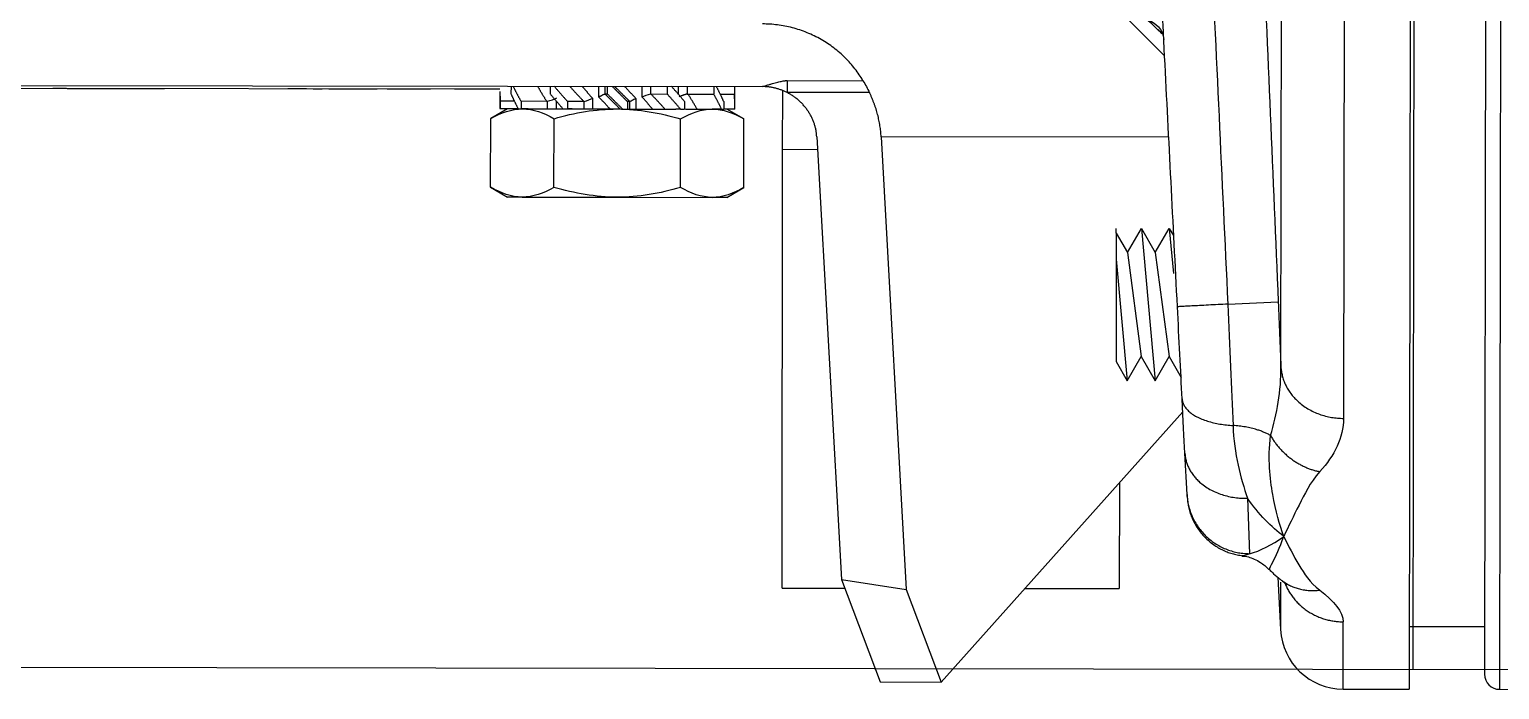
# Model space of a CAD drawing. Header units: millimetres. Extents: x 9 to 403, y 12 to 283.
# Drawn here: x 69.257 to 69.3317, y 241.0988 to 241.1324 of the extents above; entities that cross this region are included whole.
import ezdxf

# ---------------------------------------------------------------- set-up
doc = ezdxf.new("R2010")
doc.units = ezdxf.units.MM
doc.layers.add('SITE_20200109$0$22', color=40, linetype='Continuous')

# ---------------------------------------------------------------- blocks, each defined once
blk = doc.blocks.new('SITE_20200109$0$A$C3D8971C')
at = {"color": 9, "linetype": 'Continuous'}
for p, q in [((-705, -960.5), (-705, -750.5)), ((-305, -910.5), (-705, -910.5))]:
    blk.add_line(p, q, dxfattribs=at)
at = {"color": 9, "linetype": 'Continuous', "extrusion": (0, 1, 0)}
for p, q in [((-675.4, -822.097), (-675.4, -877.416)), ((-675.527, -835.437), (-675.527, -864.076)), ((-675.553, -841.373), (-675.553, -841.352)), ((-675.553, -841.352), (-675.527, -841.352)), ((-675.553, -841.373), (-675.527, -841.373)), ((-675.553, -841.416), (-675.553, -841.373)), ((-675.553, -841.459), (-675.553, -841.416)), ((-675.553, -841.416), (-675.527, -841.416)), ((-675.553, -841.459), (-675.527, -841.459)), ((-675.553, -841.524), (-675.553, -841.459)), ((-675.553, -841.567), (-675.553, -841.524)), ((-675.553, -841.524), (-675.527, -841.524)), ((-675.553, -841.61), (-675.553, -841.567)), ((-675.553, -841.567), (-675.527, -841.567)), ((-675.553, -841.61), (-675.527, -841.61)), ((-675.553, -841.674), (-675.553, -841.61)), ((-675.553, -841.717), (-675.553, -841.674)), ((-675.553, -841.674), (-675.527, -841.674)), ((-675.553, -841.717), (-675.527, -841.717)), ((-675.553, -841.76), (-675.553, -841.717)), ((-675.553, -841.803), (-675.553, -841.76)), ((-675.553, -841.868), (-675.553, -841.803)), ((-675.553, -841.803), (-675.527, -841.803)), ((-675.553, -841.868), (-675.527, -841.868)), ((-675.553, -841.911), (-675.553, -841.868)), ((-675.553, -841.954), (-675.553, -841.911)), ((-675.553, -841.911), (-675.527, -841.911)), ((-675.553, -841.954), (-675.527, -841.954)), ((-675.553, -842.018), (-675.553, -841.954)), ((-675.553, -842.018), (-675.527, -842.018)), ((-675.553, -842.061), (-675.553, -842.018)), ((-675.553, -842.104), (-675.553, -842.061)), ((-675.553, -842.061), (-675.527, -842.061)), ((-675.553, -842.104), (-675.527, -842.104)), ((-675.553, -842.168), (-675.553, -842.104)), ((-675.553, -842.211), (-675.553, -842.168)), ((-675.553, -842.168), (-675.527, -842.168)), ((-675.553, -842.211), (-675.527, -842.211)), ((-675.553, -842.254), (-675.553, -842.211)), ((-675.553, -842.297), (-675.553, -842.254)), ((-675.553, -842.362), (-675.553, -842.297)), ((-675.553, -842.297), (-675.527, -842.297)), ((-675.553, -842.405), (-675.553, -842.362)), ((-675.553, -842.362), (-675.527, -842.362)), ((-675.553, -842.405), (-675.527, -842.405)), ((-675.553, -842.448), (-675.553, -842.405)), ((-675.553, -842.512), (-675.553, -842.448)), ((-675.553, -842.448), (-675.527, -842.448)), ((-675.553, -842.512), (-675.527, -842.512)), ((-675.553, -842.555), (-675.553, -842.512)), ((-675.553, -842.555), (-675.527, -842.555)), ((-675.553, -842.598), (-675.553, -842.555)), ((-675.553, -842.663), (-675.553, -842.598)), ((-675.553, -842.598), (-675.527, -842.598)), ((-675.553, -842.706), (-675.553, -842.663)), ((-675.553, -842.663), (-675.527, -842.663)), ((-675.553, -842.749), (-675.553, -842.706)), ((-675.553, -842.706), (-675.527, -842.706)), ((-675.553, -842.749), (-675.527, -842.749)), ((-675.553, -842.792), (-675.553, -842.749)), ((-675.553, -842.856), (-675.553, -842.792)), ((-675.553, -842.792), (-675.527, -842.792)), ((-675.553, -842.856), (-675.527, -842.856)), ((-675.553, -845.758), (-675.553, -842.856)), ((-675.553, -845.758), (-675.527, -845.758)), ((-675.553, -845.844), (-675.553, -845.758)), ((-675.553, -845.887), (-675.553, -845.844)), ((-675.553, -845.844), (-675.527, -845.844)), ((-675.553, -845.887), (-675.527, -845.887)), ((-675.553, -845.93), (-675.553, -845.887)), ((-675.553, -845.973), (-675.553, -845.93)), ((-675.553, -845.93), (-675.527, -845.93)), ((-675.553, -845.973), (-675.527, -845.973)), ((-675.553, -846.037), (-675.553, -845.973)), ((-675.553, -846.08), (-675.553, -846.037)), ((-675.553, -846.037), (-675.527, -846.037)), ((-675.553, -846.08), (-675.527, -846.08)), ((-675.553, -846.123), (-675.553, -846.08)), ((-675.553, -846.123), (-675.527, -846.123)), ((-675.553, -846.188), (-675.553, -846.123)), ((-675.553, -846.231), (-675.553, -846.188)), ((-675.553, -846.188), (-675.527, -846.188)), ((-675.553, -846.274), (-675.553, -846.231)), ((-675.553, -846.231), (-675.527, -846.231)), ((-675.553, -846.338), (-675.553, -846.274)), ((-675.553, -846.274), (-675.527, -846.274)), ((-675.553, -846.338), (-675.527, -846.338)), ((-675.553, -846.381), (-675.553, -846.338)), ((-675.553, -846.424), (-675.553, -846.381)), ((-675.553, -846.381), (-675.527, -846.381)), ((-675.553, -846.424), (-675.527, -846.424)), ((-675.553, -846.467), (-675.553, -846.424)), ((-675.553, -846.467), (-675.527, -846.467)), ((-675.553, -846.532), (-675.553, -846.467)), ((-675.553, -846.575), (-675.553, -846.532)), ((-675.553, -846.532), (-675.527, -846.532)), ((-675.553, -846.618), (-675.553, -846.575)), ((-675.553, -846.575), (-675.527, -846.575)), ((-675.553, -846.682), (-675.553, -846.618)), ((-675.553, -846.618), (-675.527, -846.618)), ((-675.553, -846.682), (-675.527, -846.682)), ((-675.553, -846.725), (-675.553, -846.682)), ((-675.553, -846.768), (-675.553, -846.725)), ((-675.553, -846.725), (-675.527, -846.725)), ((-675.553, -846.833), (-675.553, -846.768)), ((-675.553, -846.768), (-675.527, -846.768)), ((-675.553, -846.833), (-675.527, -846.833)), ((-675.553, -846.876), (-675.553, -846.833)), ((-675.553, -846.919), (-675.553, -846.876)), ((-675.553, -846.876), (-675.527, -846.876)), ((-675.553, -846.962), (-675.553, -846.919)), ((-675.553, -846.919), (-675.527, -846.919)), ((-675.553, -847.026), (-675.553, -846.962)), ((-675.553, -846.962), (-675.527, -846.962)), ((-675.553, -853.302), (-675.527, -853.302)), ((-675.553, -853.323), (-675.553, -853.302)), ((-675.553, -853.323), (-675.527, -853.323)), ((-675.553, -853.345), (-675.553, -853.323)), ((-675.553, -853.366), (-675.553, -853.345)), ((-675.553, -853.345), (-675.527, -853.345)), ((-675.553, -853.366), (-675.527, -853.366)), ((-675.553, -853.409), (-675.553, -853.366)), ((-675.553, -853.409), (-675.527, -853.409)), ((-675.553, -853.452), (-675.553, -853.409)), ((-675.553, -853.473), (-675.553, -853.452)), ((-675.553, -853.452), (-675.527, -853.452)), ((-675.553, -853.473), (-675.527, -853.473)), ((-675.553, -853.602), (-675.553, -853.473)), ((-675.553, -853.602), (-675.527, -853.602)), ((-675.553, -853.667), (-675.553, -853.602)), ((-675.553, -853.667), (-675.527, -853.667)), ((-675.553, -853.753), (-675.553, -853.667)), ((-675.553, -853.753), (-675.527, -853.753)), ((-675.553, -853.817), (-675.553, -853.753)), ((-675.553, -853.903), (-675.553, -853.817)), ((-675.553, -853.817), (-675.527, -853.817)), ((-675.553, -853.989), (-675.553, -853.903)), ((-675.553, -853.903), (-675.527, -853.903)), ((-675.553, -853.989), (-675.527, -853.989)), ((-675.553, -854.097), (-675.553, -853.989)), ((-675.553, -854.14), (-675.553, -854.097)), ((-675.553, -854.097), (-675.527, -854.097)), ((-675.553, -854.14), (-675.527, -854.14)), ((-675.553, -854.247), (-675.553, -854.14)), ((-675.553, -854.247), (-675.527, -854.247)), ((-675.553, -854.591), (-675.553, -854.247)), ((-675.553, -854.677), (-675.553, -854.591)), ((-675.553, -854.591), (-675.527, -854.591)), ((-675.553, -854.742), (-675.553, -854.677)), ((-675.553, -854.677), (-675.527, -854.677)), ((-675.553, -854.742), (-675.527, -854.742)), ((-675.553, -854.828), (-675.553, -854.742)), ((-675.553, -854.828), (-675.527, -854.828)), ((-675.553, -854.892), (-675.553, -854.828)), ((-675.553, -854.892), (-675.527, -854.892)), ((-675.553, -854.935), (-675.553, -854.892)), ((-675.553, -854.978), (-675.553, -854.935)), ((-675.553, -854.935), (-675.527, -854.935)), ((-675.553, -854.978), (-675.527, -854.978)), ((-675.553, -855.021), (-675.553, -854.978)), ((-675.553, -855.043), (-675.553, -855.021)), ((-675.553, -855.021), (-675.527, -855.021)), ((-675.553, -855.043), (-675.527, -855.043)), ((-675.553, -855.408), (-675.553, -855.386)), ((-675.553, -855.386), (-675.527, -855.386)), ((-675.553, -855.429), (-675.553, -855.408)), ((-675.553, -855.408), (-675.527, -855.408)), ((-675.553, -855.429), (-675.527, -855.429)), ((-675.553, -855.494), (-675.553, -855.429)), ((-675.553, -855.494), (-675.527, -855.494)), ((-675.553, -855.537), (-675.553, -855.494)), ((-675.553, -855.537), (-675.527, -855.537)), ((-675.553, -855.558), (-675.553, -855.537)), ((-675.553, -855.601), (-675.553, -855.558)), ((-675.553, -855.558), (-675.527, -855.558)), ((-675.553, -855.795), (-675.553, -855.601)), ((-675.553, -855.601), (-675.527, -855.601)), ((-675.553, -855.795), (-675.527, -855.795)), ((-675.553, -855.859), (-675.553, -855.795)), ((-675.553, -855.859), (-675.527, -855.859)), ((-675.553, -855.924), (-675.553, -855.859)), ((-675.553, -855.924), (-675.527, -855.924)), ((-675.553, -856.01), (-675.553, -855.924)), ((-675.553, -856.096), (-675.553, -856.01)), ((-675.553, -856.01), (-675.527, -856.01)), ((-675.553, -856.182), (-675.553, -856.096)), ((-675.553, -856.096), (-675.527, -856.096)), ((-675.553, -856.182), (-675.527, -856.182)), ((-675.553, -856.268), (-675.553, -856.182)), ((-675.553, -856.44), (-675.553, -856.268)), ((-675.553, -856.268), (-675.527, -856.268)), ((-675.553, -856.44), (-675.527, -856.44)), ((-675.553, -856.547), (-675.553, -856.44)), ((-675.553, -856.547), (-675.527, -856.547)), ((-675.553, -856.655), (-675.553, -856.547)), ((-675.553, -856.655), (-675.527, -856.655)), ((-675.553, -856.762), (-675.553, -856.655)), ((-675.553, -856.762), (-675.527, -856.762)), ((-675.553, -856.848), (-675.553, -856.762)), ((-675.553, -856.848), (-675.527, -856.848)), ((-675.553, -856.955), (-675.553, -856.848)), ((-675.553, -857.127), (-675.553, -856.955)), ((-675.553, -856.955), (-675.527, -856.955)), ((-675.553, -857.213), (-675.553, -857.127)), ((-675.553, -857.127), (-675.527, -857.127)), ((-675.553, -857.299), (-675.553, -857.213)), ((-675.553, -857.213), (-675.527, -857.213)), ((-675.553, -857.299), (-675.527, -857.299)), ((-675.553, -857.385), (-675.553, -857.299)), ((-675.553, -857.385), (-675.527, -857.385)), ((-675.553, -857.45), (-675.553, -857.385)), ((-675.553, -857.45), (-675.527, -857.45)), ((-675.553, -857.514), (-675.553, -857.45)), ((-675.553, -857.514), (-675.527, -857.514)), ((-675.553, -857.579), (-675.553, -857.514)), ((-675.553, -857.579), (-675.527, -857.579)), ((-675.553, -857.622), (-675.553, -857.579)), ((-675.553, -857.665), (-675.553, -857.622)), ((-675.553, -857.622), (-675.527, -857.622)), ((-675.553, -857.708), (-675.553, -857.665)), ((-675.553, -857.708), (-675.527, -857.708)), ((-675.553, -857.729), (-675.553, -857.708)), ((-675.553, -857.772), (-675.553, -857.729)), ((-675.553, -857.729), (-675.527, -857.729)), ((-675.553, -857.772), (-675.527, -857.772)), ((-675.553, -857.815), (-675.553, -857.772)), ((-675.553, -857.837), (-675.553, -857.815)), ((-675.553, -857.815), (-675.527, -857.815)), ((-675.553, -857.837), (-675.527, -857.837)), ((-675.553, -858.395), (-675.553, -858.352)), ((-675.553, -858.352), (-675.527, -858.352)), ((-675.553, -858.395), (-675.527, -858.395)), ((-675.553, -859.47), (-675.553, -858.395)), ((-675.553, -859.47), (-675.527, -859.47)), ((-675.553, -859.556), (-675.553, -859.47)), ((-675.553, -859.664), (-675.553, -859.556)), ((-675.553, -859.556), (-675.527, -859.556)), ((-675.553, -859.75), (-675.553, -859.664)), ((-675.553, -859.664), (-675.527, -859.664)), ((-675.553, -859.75), (-675.527, -859.75)), ((-675.553, -859.836), (-675.553, -859.75)), ((-675.553, -859.922), (-675.553, -859.836)), ((-675.553, -860.008), (-675.553, -859.922)), ((-675.553, -859.922), (-675.527, -859.922)), ((-675.553, -860.008), (-675.527, -860.008)), ((-675.553, -860.094), (-675.553, -860.008)), ((-675.553, -860.223), (-675.553, -860.094)), ((-675.553, -860.094), (-675.527, -860.094)), ((-675.553, -860.287), (-675.553, -860.223)), ((-675.553, -860.223), (-675.527, -860.223)), ((-675.553, -860.33), (-675.553, -860.287)), ((-675.553, -860.287), (-675.527, -860.287)), ((-675.553, -860.33), (-675.527, -860.33)), ((-675.553, -860.373), (-675.553, -860.33)), ((-675.553, -860.373), (-675.527, -860.373)), ((-675.553, -860.416), (-675.553, -860.373)), ((-675.553, -860.459), (-675.553, -860.416)), ((-675.553, -860.416), (-675.527, -860.416)), ((-675.553, -860.459), (-675.527, -860.459)), ((-675.553, -860.502), (-675.553, -860.459)), ((-675.553, -860.523), (-675.553, -860.502)), ((-675.553, -860.502), (-675.527, -860.502)), ((-675.553, -860.545), (-675.553, -860.523)), ((-675.553, -860.523), (-675.527, -860.523)), ((-675.553, -860.545), (-675.527, -860.545)), ((-675.553, -861.813), (-675.553, -861.77)), ((-675.553, -861.77), (-675.527, -861.77)), ((-675.553, -862.242), (-675.553, -861.813)), ((-675.553, -861.813), (-675.527, -861.813)), ((-675.553, -862.328), (-675.553, -862.242)), ((-675.553, -862.242), (-675.527, -862.242)), ((-675.553, -862.371), (-675.553, -862.328)), ((-675.553, -862.328), (-675.527, -862.328)), ((-675.553, -862.371), (-675.527, -862.371)), ((-675.553, -862.436), (-675.553, -862.371)), ((-675.553, -862.479), (-675.553, -862.436)), ((-675.553, -862.436), (-675.527, -862.436)), ((-675.553, -862.479), (-675.527, -862.479)), ((-675.553, -862.522), (-675.553, -862.479)), ((-675.553, -862.522), (-675.527, -862.522)), ((-675.553, -862.586), (-675.553, -862.522)), ((-675.553, -862.586), (-675.527, -862.586)), ((-675.553, -862.629), (-675.553, -862.586)), ((-675.553, -862.672), (-675.553, -862.629)), ((-675.553, -862.737), (-675.553, -862.672)), ((-675.553, -862.672), (-675.527, -862.672)), ((-675.553, -862.737), (-675.527, -862.737)), ((-675.553, -862.823), (-675.553, -862.737)), ((-675.553, -862.823), (-675.527, -862.823)), ((-675.553, -862.866), (-675.553, -862.823)), ((-675.553, -862.93), (-675.553, -862.866)), ((-675.553, -862.866), (-675.527, -862.866)), ((-675.553, -862.93), (-675.527, -862.93)), ((-675.553, -862.995), (-675.553, -862.93)), ((-675.553, -863.038), (-675.553, -862.995)), ((-675.553, -862.995), (-675.527, -862.995)), ((-675.553, -863.038), (-675.527, -863.038)), ((-675.553, -863.081), (-675.553, -863.038)), ((-675.553, -863.124), (-675.553, -863.081)), ((-675.553, -863.188), (-675.553, -863.124)), ((-675.553, -863.124), (-675.527, -863.124)), ((-675.553, -863.231), (-675.553, -863.188)), ((-675.553, -863.188), (-675.527, -863.188)), ((-675.553, -863.231), (-675.527, -863.231)), ((-675.553, -863.274), (-675.553, -863.231)), ((-675.553, -863.274), (-675.527, -863.274)), ((-675.553, -863.339), (-675.553, -863.274)), ((-675.553, -863.339), (-675.527, -863.339)), ((-675.553, -863.382), (-675.553, -863.339)), ((-675.553, -863.382), (-675.527, -863.382)), ((-675.553, -863.425), (-675.553, -863.382)), ((-675.553, -863.489), (-675.553, -863.425)), ((-675.553, -863.425), (-675.527, -863.425)), ((-675.553, -863.532), (-675.553, -863.489)), ((-675.553, -863.489), (-675.527, -863.489)), ((-680.538, -863.608), (-681.035, -864.47)), ((-680.538, -863.608), (-677.045, -863.608)), ((-676.548, -864.47), (-677.045, -863.608)), ((-676.548, -864.081), (-676.548, -864.097)), ((-676.165, -864.097), (-676.548, -864.097)), ((-676.548, -864.497), (-676.548, -864.097)), ((-675.659, -864.075), (-676.289, -864.075)), ((-676.165, -864.813), (-676.165, -864.097)), ((-675.553, -863.575), (-675.553, -863.532)), ((-675.553, -863.532), (-675.527, -863.532)), ((-675.553, -863.575), (-675.527, -863.575)), ((-675.553, -863.618), (-675.553, -863.575)), ((-675.553, -863.618), (-675.527, -863.618)), ((-675.553, -863.704), (-675.553, -863.618)), ((-675.553, -863.704), (-675.527, -863.704)), ((-675.553, -864.027), (-675.553, -863.704)), ((-675.553, -864.027), (-675.527, -864.027)), ((-675.553, -864.076), (-675.553, -864.027)), ((-681.035, -865.217), (-681.035, -864.47)), ((-676.548, -865.009), (-676.548, -864.47)), ((-675.4, -864.638), (-675.783, -864.638)), ((-681.035, -865.217), (-681.035, -870.042)), ((-676.548, -865.009), (-676.548, -865.148)), ((-676.548, -865.512), (-676.548, -865.148)), ((-676.165, -865.148), (-676.548, -865.148)), ((-676.548, -865.217), (-676.548, -867.286)), ((-676.165, -866.461), (-676.165, -865.148)), ((-676.548, -866.492), (-676.163, -866.492)), ((-680.538, -866.825), (-677.045, -866.825)), ((-676.145, -866.935), (-676.548, -866.935)), ((-675.4, -866.628), (-675.783, -866.628)), ((-676.548, -867.286), (-676.548, -867.511)), ((-676.165, -867.511), (-676.548, -867.511)), ((-676.548, -867.741), (-676.548, -867.511)), ((-676.548, -867.511), (-676.548, -870.042)), ((-676.165, -868.342), (-676.165, -867.511)), ((-676.548, -868.362), (-676.163, -868.362)), ((-676.007, -868.788), (-676.548, -868.788)), ((-675.941, -869.106), (-675.4, -869.106)), ((-675.4, -869.403), (-675.785, -869.403)), ((-675.783, -869.406), (-675.783, -869.532)), ((-681.035, -870.042), (-681.035, -874.867)), ((-676.548, -870.042), (-676.548, -870.181)), ((-675.4, -869.532), (-675.783, -869.532)), ((-676.548, -870.301), (-676.548, -870.267)), ((-676.548, -870.301), (-676.548, -870.552)), ((-676.548, -870.587), (-676.548, -870.552)), ((-676.165, -870.552), (-676.548, -870.552)), ((-676.548, -870.552), (-676.548, -873.02)), ((-676.548, -870.681), (-676.163, -870.681)), ((-676.007, -870.978), (-676.548, -870.978)), ((-676.165, -870.678), (-676.165, -870.552)), ((-675.941, -871.296), (-675.4, -871.296)), ((-675.4, -871.722), (-675.785, -871.722)), ((-675.783, -871.742), (-675.783, -872.573)), ((-676.548, -873.247), (-676.548, -873.02)), ((-675.802, -873.149), (-675.4, -873.149)), ((-675.4, -872.573), (-675.783, -872.573)), ((-680.538, -873.259), (-677.045, -873.259)), ((-676.548, -873.247), (-676.548, -873.456)), ((-676.165, -873.456), (-676.548, -873.456)), ((-676.548, -873.509), (-676.548, -874.867)), ((-675.4, -873.592), (-675.785, -873.592)), ((-675.783, -873.623), (-675.783, -874.936)), ((-681.035, -875.614), (-681.035, -874.867)), ((-676.548, -874.976), (-676.548, -874.867)), ((-676.548, -875.334), (-676.548, -874.976)), ((-676.548, -875.334), (-676.548, -875.446)), ((-676.165, -875.446), (-676.548, -875.446)), ((-676.548, -875.614), (-676.548, -875.446)), ((-675.4, -874.936), (-675.783, -874.936)), ((-675.783, -875.271), (-675.783, -875.987)), ((-681.035, -875.614), (-680.538, -876.476)), ((-677.045, -876.476), (-676.548, -875.614)), ((-676.548, -876.003), (-676.548, -875.614)), ((-676.289, -876.009), (-675.659, -876.009)), ((-675.4, -875.987), (-675.783, -875.987)), ((-680.538, -876.476), (-677.045, -876.476)), ((-700.9, -878.444), (-700.9, -881.625)), ((-700.9, -878.444), (-678.587, -878.444)), ((-678.587, -878.444), (-678.587, -880.214)), ((-678.587, -878.444), (-675.6, -878.444)), ((-675.091, -878.665), (-675.7, -878.665)), ((-675.7, -882.85), (-675.7, -878.665)), ((-675.091, -878.665), (-675.091, -882.521)), ((-677.95, -880.178), (-700.457, -881.457)), ((-656.168, -880.2), (-673.813, -897.845)), ((-700.457, -881.457), (-705.671, -883.438)), ((-700.457, -881.457), (-700.969, -884.757)), ((-705.671, -883.438), (-705.671, -886.544)), ((-677.95, -883.449), (-700.969, -884.757)), ((-677.95, -898.061), (-677.95, -883.449)), ((-700.969, -884.757), (-705.671, -886.544)), ((-691.918, -898.794), (-705.671, -886.544)), ((-700.9, -890.794), (-700.9, -895.58)), ((-695.526, -895.58), (-700.9, -895.58)), ((-689.349, -895.402), (-690.33, -895.968)), ((-684.143, -895.402), (-690.33, -895.968)), ((-682.83, -895.402), (-689.349, -895.402)), ((-682.83, -895.402), (-683.811, -895.968)), ((-682.83, -895.402), (-682.583, -895.402)), ((-690.33, -895.968), (-689.102, -896.677)), ((-683.811, -895.968), (-689.102, -896.677)), ((-683.811, -895.968), (-682.583, -896.677)), ((-689.102, -896.677), (-690.33, -897.386)), ((-682.583, -896.677), (-690.33, -897.386)), ((-682.583, -896.677), (-683.811, -897.386)), ((-690.33, -897.386), (-689.102, -898.095)), ((-683.811, -897.386), (-689.102, -898.095)), ((-683.811, -897.386), (-682.583, -898.095)), ((-689.102, -898.095), (-690.169, -898.711)), ((-682.583, -898.095), (-684.878, -898.305)), ((-682.583, -898.095), (-682.947, -898.305)), ((-696.216, -899.019), (-696.121, -899.014)), ((-696.121, -899.014), (-694.007, -898.903)), ((-686.428, -901.074), (-686.314, -903.635)), ((-696.301, -902.086), (-699.12, -902.197)), ((-700.314, -903.635), (-702.979, -903.775)), ((-700.565, -903.775), (-702.979, -903.775)), ((-689.619, -903.775), (-650.846, -903.775)), ((-706, -906.958), (-706, -910.319)), ((-706, -906.958), (-702.577, -906.958)), ((-652.276, -906.958), (-692.232, -906.958)), ((-627.11, -910.319), (-706, -910.319)), ((-702.812, -910.319), (-702.812, -914.144)), ((-626.317, -914.144), (-705.235, -914.144)), ((-706, -914.909), (-706, -926.129)), ((-626.316, -914.909), (-706, -914.909))]:
    blk.add_line(p, q, dxfattribs=at)
at = {"color": 9, "linetype": 'Continuous'}
for centre, radius, start in [((-702.812, -906.958), 3.187, 93), ((-705.235, -914.909), 0.765, 90)]:
    blk.add_arc(centre, radius, start, 180, dxfattribs=at)
for points, degree in [([(-681.035, -865.217), (-681.035, -864.672), (-680.838, -864.129), (-680.538, -863.608)], 3), ([(-677.045, -863.608), (-676.745, -864.129), (-676.548, -864.672), (-676.548, -865.217)], 3), ([(-680.538, -866.825), (-680.84, -866.301), (-681.035, -865.761), (-681.035, -865.217)], 3), ([(-676.548, -865.217), (-676.548, -865.761), (-676.743, -866.301), (-677.045, -866.825)], 3), ([(-676.163, -866.492), (-676.164, -866.482), (-676.165, -866.471), (-676.165, -866.461)], 3), ([(-676.163, -866.492), (-676.129, -866.651), (-676.045, -866.863), (-675.988, -866.966)], 3), ([(-681.035, -870.042), (-681.035, -868.95), (-680.841, -867.875), (-680.538, -866.825)], 3), ([(-677.045, -866.825), (-676.741, -867.878), (-676.548, -868.946), (-676.548, -870.042)], 3), ([(-676.163, -868.362), (-676.164, -868.355), (-676.165, -868.348), (-676.165, -868.342)], 3), ([(-676.163, -868.362), (-676.129, -868.481), (-676.041, -868.708), (-675.994, -868.816)], 3), ([(-675.785, -869.403), (-675.941, -869.106)], 1), ([(-675.785, -869.403), (-675.783, -869.404), (-675.783, -869.405), (-675.783, -869.406)], 3), ([(-680.538, -873.259), (-680.842, -872.206), (-681.035, -871.138), (-681.035, -870.042)], 3), ([(-676.548, -870.042), (-676.548, -871.134), (-676.742, -872.209), (-677.045, -873.259)], 3), ([(-676.163, -870.681), (-676.164, -870.68), (-676.165, -870.679), (-676.165, -870.678)], 3), ([(-676.163, -870.681), (-676.007, -870.978)], 1), ([(-675.785, -871.722), (-675.819, -871.602), (-675.907, -871.376), (-675.953, -871.268)], 3), ([(-675.785, -871.722), (-675.783, -871.729), (-675.783, -871.735), (-675.783, -871.742)], 3), ([(-675.785, -873.592), (-675.819, -873.431), (-675.918, -873.187)], 2), ([(-681.035, -874.867), (-681.035, -874.321), (-680.841, -873.784), (-680.538, -873.259)], 3), ([(-677.045, -873.259), (-676.741, -873.785), (-676.548, -874.319), (-676.548, -874.867)], 3), ([(-675.785, -873.592), (-675.783, -873.602), (-675.783, -873.612), (-675.783, -873.623)], 3), ([(-680.538, -876.476), (-680.842, -875.949), (-681.035, -875.415), (-681.035, -874.867)], 3), ([(-676.548, -874.867), (-676.548, -875.413), (-676.742, -875.951), (-677.045, -876.476)], 3), ([(-675.4, -877.416), (-675.091, -878.376), (-675.091, -878.665)], 2), ([(-675.091, -882.521), (-675.291, -882.639), (-675.497, -882.75), (-675.7, -882.85)], 3), ([(-671.937, -896.925), (-672.14, -897.402), (-672.424, -897.772), (-672.984, -897.801)], 3), ([(-672.604, -897.628), (-672.382, -897.393), (-672.16, -897.159), (-671.937, -896.925)], 3), ([(-672.462, -897.509), (-672.688, -897.702)], 1), ([(-691.246, -898.759), (-689.808, -898.683), (-688.204, -898.599), (-686.567, -898.513)], 3), ([(-694.007, -898.903), (-693.221, -898.862), (-692.339, -898.816), (-691.246, -898.759)], 3), ([(-692.6, -901.346), (-694.056, -901.403), (-695.274, -901.734), (-696.301, -902.086)], 3), ([(-686.428, -901.074), (-688.589, -901.177), (-690.703, -901.27), (-692.6, -901.346)], 3), ([(-699.12, -902.197), (-699.194, -902.067), (-699.234, -901.941), (-699.224, -901.824)], 3), ([(-699.12, -902.197), (-698.982, -902.73), (-698.68, -903.335), (-698.236, -903.933)], 3), ([(-698.236, -903.933), (-697.761, -903.294), (-697.112, -902.645), (-696.301, -902.086)], 3), ([(-693.111, -903.255), (-692.007, -903.566), (-690.833, -903.802), (-689.619, -903.775)], 3), ([(-686.314, -903.635), (-687.435, -903.685), (-688.537, -903.731), (-689.619, -903.775)], 3), ([(-700.494, -903.856), (-700.569, -903.954), (-700.681, -904.102)], 2), ([(-700.966, -905.761), (-701.532, -906.501), (-702.069, -906.958), (-702.577, -906.958)], 3), ([(-692.232, -906.958), (-693.217, -906.958), (-694.122, -906.498), (-694.943, -905.761)], 3)]:
    blk.add_open_spline(points, degree=degree, dxfattribs=at)
for points, weights in [([(-676.289, -864.075), (-676.418, -864.075), (-676.548, -864.081)], [1, 0.999763737014, 1]), ([(-675.659, -864.075), (-675.913, -864.075), (-676.165, -864.097)], [1, 0.99908485057, 1]), ([(-675.783, -864.638), (-676.162, -864.802), (-676.548, -865.009)], [1, 0.997918970673, 1]), ([(-675.4, -864.75), (-675.785, -864.928), (-676.165, -865.148)], [1, 0.997918970671, 1]), ([(-675.4, -865.997), (-675.789, -866.202), (-676.165, -866.461)], [1, 0.996418354987, 1]), ([(-675.783, -866.628), (-676.162, -866.944), (-676.548, -867.286)], [1, 0.997918970686, 1]), ([(-675.4, -866.837), (-675.785, -867.162), (-676.165, -867.511)], [1, 0.997918970672, 1]), ([(-675.4, -867.626), (-675.789, -867.971), (-676.165, -868.342)], [1, 0.996418354988, 1]), ([(-675.4, -868.254), (-675.708, -868.514), (-676.007, -868.788)], [1, 0.997706493389, 1]), ([(-676.548, -869.672), (-676.239, -869.386), (-675.941, -869.106)], [1, 0.997706493353, 1]), ([(-676.548, -870.181), (-676.158, -869.79), (-675.783, -869.406)], [1, 0.996418354971, 1]), ([(-676.548, -870.301), (-676.162, -869.916), (-675.783, -869.532)], [1, 0.997918970638, 1]), ([(-675.4, -869.783), (-675.785, -870.168), (-676.165, -870.552)], [1, 0.997918970667, 1]), ([(-675.4, -869.903), (-675.789, -870.294), (-676.165, -870.678)], [1, 0.996418354996, 1]), ([(-675.4, -870.412), (-675.708, -870.698), (-676.007, -870.978)], [1, 0.997706493471, 1]), ([(-676.548, -871.83), (-676.239, -871.57), (-675.941, -871.296)], [1, 0.997706493382, 1]), ([(-676.548, -872.458), (-676.158, -872.113), (-675.783, -871.742)], [1, 0.996418354987, 1]), ([(-676.548, -873.247), (-676.162, -872.922), (-675.783, -872.573)], [1, 0.997918970671, 1]), ([(-676.165, -873.456), (-675.785, -873.14), (-675.4, -872.798)], [1, 0.997918970672, 1]), ([(-676.548, -874.087), (-676.158, -873.881), (-675.783, -873.623)], [1, 0.996418354983, 1]), ([(-676.548, -875.334), (-676.162, -875.156), (-675.783, -874.936)], [1, 0.997918970668, 1]), ([(-676.165, -875.446), (-675.785, -875.282), (-675.4, -875.075)], [1, 0.997918970675, 1]), ([(-676.548, -876.003), (-676.162, -876.02), (-675.783, -875.987)], [1, 0.997918970676, 1]), ([(-675.7, -878.665), (-675.4, -878.071), (-675.4, -877.416)], [1, 0.970123741117, 1]), ([(-675.091, -882.521), (-672.213, -880.823), (-672.213, -877.416)], [1, 0.865541803214, 1]), ([(-677.95, -880.178), (-676.42, -880.091), (-675.7, -878.665)], [1, 0.857532710902, 1]), ([(-677.95, -883.449), (-676.778, -883.383), (-675.7, -882.85)], [1, 0.979773482224, 1]), ([(-686.428, -901.076), (-686.563, -898.517), (-686.567, -898.517)], [1, 0.773272053781, 1]), ([(-696.226, -899.02), (-698.904, -899.161), (-699.222, -901.825)], [1, 0.765138218669, 1]), ([(-696.121, -899.014), (-699.122, -899.171), (-699.12, -902.197)], [1, 0.725252226729, 1]), ([(-694.007, -898.903), (-696.366, -899.027), (-696.301, -902.086)], [1, 0.721252693123, 1]), ([(-691.246, -898.759), (-692.472, -898.823), (-692.6, -901.346)], [1, 0.778359718546, 1]), ([(-693.111, -903.255), (-692.678, -902.518), (-692.6, -901.346)], [1, 0.93644743794, 1]), ([(-693.111, -903.255), (-694.631, -904.116), (-694.943, -905.761)], [1, 0.872575369387, 1]), ([(-689.619, -903.775), (-692.232, -903.933), (-692.232, -906.958)], [1, 0.725374371012, 1]), ([(-700.592, -903.979), (-702.577, -904.76), (-702.577, -906.958)], [1, 0.823309796112, 1]), ([(-700.508, -903.877), (-701.105, -904.696), (-700.966, -905.761)], [1, 0.940121306596, 1])]:
    blk.add_rational_spline(points, weights, degree=2, dxfattribs=at)
for points, knots in [([(-686.567, -898.513), (-682.323, -898.291), (-678.079, -898.068), (-669.583, -897.623), (-665.331, -897.4), (-661.079, -897.178)], [0, 0, 0, 0, 0.499547, 0.499547, 1, 1, 1, 1]), ([(-660.932, -899.866), (-663.055, -899.963), (-665.177, -900.061), (-673.676, -900.459), (-680.053, -900.764), (-686.428, -901.074)], [0, 0, 0, 0, 0.249754, 0.249754, 1, 1, 1, 1]), ([(-699.239, -901.812), (-699.242, -901.929), (-699.285, -902.192), (-699.494, -902.71), (-699.782, -903.041), (-699.928, -903.182)], [0, 0, 0, 0, 0.254368, 0.682404, 1, 1, 1, 1]), ([(-660.826, -902.553), (-662.949, -902.637), (-665.073, -902.723), (-673.569, -903.072), (-679.942, -903.349), (-686.314, -903.635)], [0, 0, 0, 0, 0.249897, 0.249897, 1, 1, 1, 1]), ([(-699.911, -903.188), (-699.995, -903.269), (-700.172, -903.451), (-700.363, -903.678), (-700.432, -903.773), (-700.499, -903.869)], [0, 0, 0, 0, 0.354218, 0.88659, 1, 1, 1, 1]), ([(-699.932, -903.185), (-699.824, -903.233), (-699.721, -903.289), (-699.264, -903.517), (-698.81, -903.727), (-698.236, -903.933)], [0, 0, 0, 0, 0.37469, 0.37469, 1, 1, 1, 1]), ([(-698.236, -903.933), (-697.661, -903.727), (-696.951, -903.517), (-695.27, -903.221), (-694.322, -903.113), (-693.111, -903.255)], [0, 0, 0, 0, 0.5, 0.5, 1, 1, 1, 1]), ([(-698.236, -903.933), (-698.743, -904.18), (-699.228, -904.426), (-700.142, -904.984), (-700.575, -905.249), (-700.966, -905.761)], [0, 0, 0, 0, 0.5, 0.5, 1, 1, 1, 1]), ([(-694.943, -905.761), (-695.514, -905.249), (-696.092, -904.984), (-697.196, -904.426), (-697.729, -904.18), (-698.236, -903.933)], [0, 0, 0, 0, 0.5, 0.5, 1, 1, 1, 1])]:
    blk.add_open_spline(points, degree=3, knots=knots, dxfattribs=at)
blk = doc.blocks.new('AUDIT_I_200528142514-0')
at = {"layer": 'SITE_20200109$0$22', "color": 8, "rotation": 89.92133469272197}
blk.add_blockref('SITE_20200109$0$A$C3D8971C', (248392.588, 243549.641), dxfattribs=at)

msp = doc.modelspace()

# ---------------------------------------------------------------- block references
at = {"linetype": 'Continuous', "xscale": 0.001000002026557922, "yscale": 0.001000002026557922, "zscale": 0.001000002026557922}
msp.add_blockref('AUDIT_I_200528142514-0', (-179.975357, -1.744072), dxfattribs=at)

doc.saveas('drawing.dxf')
